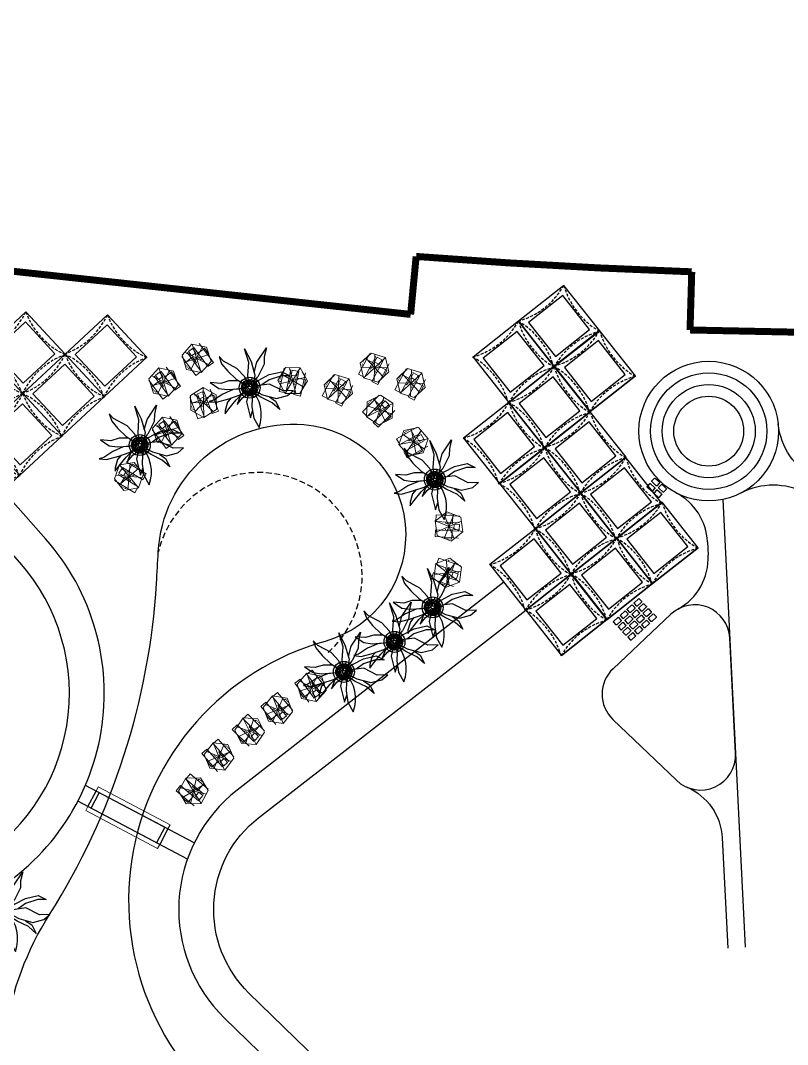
# Model space of a CAD drawing. Extents: x 309418 to 1212698, y 3438380 to 6877191.
# Drawn here: x 606467.5 to 606533.4, y 3438726 to 3438814 of the extents above; entities that cross this region are included whole.
import ezdxf

# ---------------------------------------------------------------- set-up
doc = ezdxf.new("R2010")
doc.units = 0
doc.header["$MEASUREMENT"] = 0
doc.set_wipeout_variables(frame=1)
for name, pattern in [('DASHED', [0.75, 0.5, -0.25]), ('HIDDEN', [0.375, 0.25, -0.125]), ('L- BPLSCP$0$DLINE', [0.55, 0.3, -0.25])]:
    doc.linetypes.add(name, pattern=pattern)
for name, color, linetype in [('design', 5, 'Continuous'), ('DRAFT LINES', 32, 'Continuous'), ('DRAFT-LINES', 10, 'Continuous'), ('L- BPLSCP$0$LS-SITE-WALL', 240, 'Continuous'), ('LA-FLOWERING-TREE', 221, 'Continuous'), ('LA-HARD-PAVE-HATCH-MARBLE-TYPE (PV - MT-BG-01-AN - RA- ∅ - 01)', 227, 'Continuous'), ('LA-HARD-PAVE-HATCH-WOOD-TYPE( PV - WO-DW-01-∅ - ∅-∅ - 04)', 17, 'Continuous'), ('LA-HARD-PAVE-LINE-01', 30, 'Continuous'), ('LA-HARD-PAVE-LINE-STEPPING STONES', 23, 'Continuous'), ('LA-LANDSCAPE BASE', 140, 'Continuous'), ('LA-PLNT-PALMS', 251, 'Continuous'), ('LA-PLNT-TREE-TRUNK', 52, 'Continuous'), ('LS-SHADE', 40, 'HIDDEN')]:
    doc.layers.add(name, color=color, linetype=linetype)
for name, color, linetype, lineweight in [('HW-LA-SF-LOUNGE CHAIRS', 215, 'Continuous', 0), ('L-CON-SF-CABANA', 215, 'Continuous', 0), ('LA-HARD-WALL', 71, 'Continuous', 20)]:
    doc.layers.add(name, color=color, linetype=linetype, lineweight=lineweight)

# ---------------------------------------------------------------- blocks, each defined once
blk = doc.blocks.new('GH-B-LA-HD-FURN-Tree-Pit-140-C2')
blk.add_wipeout([(-0.285, 0.639), (-0.331, 0.617), (-0.371, 0.593), (-0.464, 0.524), (-0.509, 0.48), (-0.547, 0.437), (-0.566, 0.411), (-0.593, 0.373), (-0.614, 0.337), (-0.643, 0.276), (-0.665, 0.22), (-0.683, 0.154), (-0.692, 0.107), (-0.698, 0.047), (-0.7, 0.008), (-0.7, -0.016), (-0.696, -0.075), (-0.684, -0.149), (-0.657, -0.241), (-0.632, -0.301), (-0.605, -0.352), (-0.578, -0.395), (-0.516, -0.473), (-0.43, -0.552), (-0.377, -0.59), (-0.308, -0.629), (-0.192, -0.673), (-0.137, -0.686), (-0.026, -0.7), (0.028, -0.699), (0.16, -0.681), (0.232, -0.66), (0.287, -0.638), (0.411, -0.567), (0.473, -0.516), (0.517, -0.472), (0.565, -0.413), (0.608, -0.346), (0.66, -0.234), (0.679, -0.17), (0.695, -0.08), (0.699, 0.027), (0.674, 0.189), (0.649, 0.262), (0.618, 0.329), (0.576, 0.398), (0.529, 0.458), (0.47, 0.518), (0.414, 0.565), (0.336, 0.614), (0.277, 0.643), (0.234, 0.66), (0.176, 0.677), (0.135, 0.687), (0.1, 0.693), (0.045, 0.699), (0.004, 0.7), (-0.03, 0.699), (-0.071, 0.696), (-0.096, 0.693), (-0.124, 0.689), (-0.195, 0.672)])
at = {"linetype": 'Continuous', "ltscale": 7}
blk.add_circle((0, 0), 0.7, dxfattribs=at)
for centre, radius in [((0, 0), 0.7), ((-0.592, 0.009, 0), 0.0312), ((-0.526, 0.216, 0), 0.0751), ((-0.542, 0.345, 0), 0.0312), ((-0.482, 0.387, 0), 0.0312), ((-0.442, 0.118, 0), 0.0312), ((-0.432, -0.011, 0), 0.0312), ((-0.385, 0.277, 0), 0.0744), ((-0.38, 0.429, 0), 0.0489), ((-0.345, 0.538, 0), 0.0489), ((-0.319, 0.363, 0), 0.0312), ((-0.319, 0.189, 0), 0.0312), ((-0.223, 0.255, 0), 0.0751), ((-0.203, 0.436, 0), 0.0864), ((-0.239, 0.566, 0), 0.0312), ((-0.106, 0.624, 0), 0.0312), ((-0.046, 0.394, 0), 0.0751), ((-0.067, 0.526, 0), 0.0489), ((0.025, 0.561, 0), 0.0312), ((0.091, 0.494, 0), 0.0489), ((0.075, 0.397, 0), 0.0312), ((0.163, 0.33, 0), 0.0312), ((0.221, 0.245, 0), 0.0744), ((0.226, 0.418, 0), 0.0751), ((0.247, 0.56, 0), 0.0312), ((0.336, -0.05, 0), 0.0744), ((0.328, 0.519, 0), 0.0489), ((0.314, 0.186, 0), 0.0312), ((0.342, 0.102, 0), 0.0489), ((0.39, 0.277, 0), 0.0744), ((0.396, 0.429, 0), 0.0489), ((0.498, 0.095, 0), 0.0751), ((0.498, -0.073, 0), 0.0751), ((0.48, 0.346, 0), 0.0312), ((0.553, 0.255, 0), 0.0751), ((0.602, 0.143, 0), 0.0312), ((-0.664, -0.034, 0), 0.0312), ((-0.602, -0.135, 0), 0.0744), ((-0.523, -0.055, 0), 0.0312), ((-0.508, -0.414, 0), 0.0312), ((-0.505, -0.182, 0), 0.0312), ((-0.43, -0.174, 0), 0.0312), ((-0.406, -0.372, 0), 0.0489), ((-0.386, -0.273, 0), 0.0489), ((-0.327, -0.118, 0), 0.0744), ((-0.345, -0.437, 0), 0.0312), ((-0.285, -0.24, 0), 0.0489), ((-0.249, -0.546, 0), 0.0751), ((-0.229, -0.365, 0), 0.0864), ((-0.214, -0.155, 0), 0.0312), ((-0.175, -0.631, 0), 0.0312), ((-0.144, -0.505, 0), 0.0312), ((-0.11, -0.277, 0), 0.0489), ((-0.086, -0.557, 0), 0.0489), ((0.043, -0.574, 0), 0.0751), ((0.028, -0.318, 0), 0.0489), ((0.011, -0.474, 0), 0.0312), ((0.01, -0.669, 0), 0.0312), ((0.049, -0.404, 0), 0.0312), ((0.112, -0.242, 0), 0.0489), ((0.195, -0.556, 0), 0.0744), ((0.2, -0.382, 0), 0.0751), ((0.184, -0.17, 0), 0.0312), ((0.211, -0.253, 0), 0.0489), ((0.255, -0.157, 0), 0.0312), ((0.274, -0.477, 0), 0.0312), ((0.346, -0.263, 0), 0.0489), ((0.37, -0.372, 0), 0.0489), ((0.384, -0.154, 0), 0.0312), ((0.454, -0.455, 0), 0.0312), ((0.456, -0.261, 0), 0.0312), ((0.521, -0.179, 0), 0.0312)]:
    blk.add_circle(centre, radius)
for centre, radius, start, end in [((-0.738, 0.073, 0), 0.0751, 300.56995, 48.13189), ((-0.667, 0.152, 0), 0.0312, 228.25091, 106.0031), ((-0.703, 0.259, 0), 0.0489, 338.95156, 340.5973), ((-0.617, 0.292, 0), 0.0312, 212.38699, 96.93294), ((-0.532, 0.493, 0), 0.0744, 249.8969, 24.44616), ((-0.141, 0.712, 0), 0.0489, 225.13359, 337.31896), ((0.053, 0.676, 0), 0.0744, 161.29619, 9.73208), ((0.228, 0.639, 0), 0.0312, 117.36186, 23.37918), ((0.491, 0.534, 0), 0.0312, 191.31199, 263.52729), ((0.572, 0.436, 0), 0.0864, 143.86727, 290.7577), ((0.676, 0.067, 0), 0.0751, 82.37222, 288.96734), ((-0.683, -0.259, 0), 0.0489, 330.55443, 70.90521), ((-0.558, -0.308, 0), 0.0744, 243.04684, 174.73742), ((-0.568, -0.456, 0), 0.0312, 13.63317, 63.92155), ((-0.411, -0.524, 0), 0.0744, 297.59757, 166.13286), ((-0.345, -0.612, 0), 0.0312, 335.79609, 145.33578), ((-0.126, -0.734, 0), 0.0751, 29.1719, 131.34724), ((0.145, -0.71, 0), 0.0751, 33.568, 169.58741), ((0.364, -0.524, 0), 0.0744, 340.2974, 269.33505), ((0.527, -0.546, 0), 0.0751, 97.23348, 170.67419), ((0.547, -0.365, 0), 0.0864, 29.69595, 262.86872), ((0.661, -0.083, 0), 0.0489, 40.76282, 304.86097), ((0.672, -0.262, 0), 0.0489, 95.69847, 221.74846), ((0.664, -0.168, 0), 0.0312, 47.4763, 284.07386), ((0.73, -0.03, 0), 0.0312, 164.22546, 190.99296)]:
    blk.add_arc(centre, radius, start, end)
blk = doc.blocks.new('P200')
blk.add_lwpolyline([(0, -0.1), (0, 0.1)])
blk = doc.blocks.new('COARSE GRAVEL')
blk.add_wipeout([(0.677, 0.593), (0.693, 0.574), (0.693, 0.574), (0.73, 0.527), (0.758, 0.485), (0.793, 0.425), (0.81, 0.393), (0.831, 0.346), (0.85, 0.297), (0.867, 0.242), (0.883, 0.174), (0.894, 0.105), (0.899, 0.041), (0.9, -0.016), (0.898, -0.066), (0.892, -0.123), (0.88, -0.186), (0.867, -0.24), (0.848, -0.301), (0.82, -0.372), (0.79, -0.431), (0.757, -0.487), (0.72, -0.54), (0.681, -0.589), (0.641, -0.632), (0.605, -0.666), (0.579, -0.689), (0.53, -0.728), (0.477, -0.763), (0.444, -0.783), (0.404, -0.804), (0.374, -0.819), (0.305, -0.847), (0.25, -0.865), (0.153, -0.887), (0.088, -0.896), (0.02, -0.9), (-0.062, -0.898), (-0.179, -0.882), (-0.241, -0.867), (-0.295, -0.85), (-0.358, -0.826), (-0.43, -0.791), (-0.464, -0.771), (-0.526, -0.731), (-0.571, -0.696), (-0.616, -0.656), (-0.68, -0.59), (-0.714, -0.548), (-0.748, -0.5), (-0.791, -0.43), (-0.832, -0.343), (-0.866, -0.245), (-0.889, -0.14), (-0.899, -0.041), (-0.897, 0.077), (-0.881, 0.186), (-0.856, 0.277), (-0.839, 0.326), (-0.811, 0.39), (-0.778, 0.452), (-0.742, 0.509), (-0.702, 0.563), (-0.651, 0.621), (-0.592, 0.678), (-0.491, 0.754), (-0.4, 0.806), (-0.329, 0.838), (-0.192, 0.879), (-0.105, 0.894), (0.013, 0.9), (0.085, 0.896), (0.203, 0.877), (0.251, 0.864), (0.353, 0.828), (0.407, 0.803), (0.424, 0.794), (0.47, 0.768), (0.49, 0.755), (0.524, 0.732), (0.558, 0.706), (0.616, 0.656), (0.651, 0.622)])
at = {"rotation": 45.00000000604048}
blk.add_blockref('GH-B-LA-HD-FURN-Tree-Pit-140-C2', (0, 0), dxfattribs=at)
at = {"layer": 'LA-HARD-PAVE-HATCH-WOOD-TYPE( PV - WO-DW-01-∅ - ∅-∅ - 04)'}
blk.add_circle((0, 0), 0.9, dxfattribs=at)
at = {"layer": 'LA-HARD-PAVE-LINE-01'}
blk.add_circle((0, 0), 0.7, dxfattribs=at)
at = {"layer": 'LA-HARD-PAVE-HATCH-WOOD-TYPE( PV - WO-DW-01-∅ - ∅-∅ - 04)'}
for p, rotation in [((-0.8, 0.013), 269.0493109383438), ((-0.641, 0.479), 233.239448750675), ((-0.24, 0.763), 197.4295865630063), ((0.252, 0.759), 161.6197243753375), ((0.649, 0.468), 125.8098621876688), ((-0.656, -0.457), 304.8591731260126), ((-0.265, -0.755), 340.6690353136814), ((0.227, -0.767), 16.47889750135008), ((0.633, -0.489), 52.28875968901892), ((0.8, -0.027), 88.09862187668766)]:
    blk.add_blockref('P200', p, dxfattribs=dict(at, rotation=rotation))
blk = doc.blocks.new('GH-B-LA-PL-PALM')
for p, q in [((-1.517, 2.964), (-2.174, 3.082)), ((-2.174, 3.082), (-1.583, 2.408)), ((-0.725, 2.373), (-1.517, 2.964)), ((-2.808, 1.298), (-2.97, 2.047)), ((-2.97, 2.047), (-2.513, 1.474)), ((-1.583, 2.408), (-1.319, 1.141)), ((-0.226, 1.232), (-0.725, 2.373)), ((-1.933, 0.598), (-2.808, 1.298)), ((-2.513, 1.474), (-1.587, 0.875)), ((-1.319, 1.141), (-0.653, 0.504)), ((-0.022, 0.123), (-0.226, 1.232)), ((-0.955, 0.175), (-1.933, 0.598)), ((-1.587, 0.875), (-0.851, 0.675)), ((-0.955, 0.175), (-0.123, 0.023)), ((-0.653, 0.504), (-0.099, 0.076)), ((-0.585, -0.034), (-1.172, -0.045)), ((0.206, -1.184), (0.662, -1.757)), ((0.662, -1.757), (1.267, -2.163)), ((1.267, -2.163), (1.777, -2.915))]:
    blk.add_line(p, q)
for points in [[(-0.451, 1.808), (-0.499, 2.44), (-0.17, 3.188), (-0.209, 2.316), (0.031, 1.265), (0.106, 0.609)], [(0.075, 0.1), (0.543, 0.728), (1.155, 1.179), (1.809, 1.901), (2.162, 2.778)], [(0.112, 0.054), (1.131, 0.546), (1.977, 1.672), (1.392, 1.44)], [(-0.085, -0.091), (-0.721, -0.772), (-1.64, -1.411), (-2.332, -2.431), (-1.827, -1.319), (-1.132, -0.325), (-0.476, 0.023), (-0.125, 0.006)], [(0.484, -0.064), (1.072, -0.167), (1.803, 0.069), (1.06, 0.076), (0.462, 0.223)], [(-1.27, -0.522), (-2.104, -0.891), (-3.563, -1.025), (-2.852, -0.688), (-2.355, -0.309), (-1.172, -0.045)], [(-0.056, -0.112), (-0.459, -0.92), (-0.598, -1.887), (-0.356, -3.184), (-0.437, -3.729), (-0.092, -3.173), (0.082, -2.348), (0.165, -1.363), (0.015, -0.124)], [(0.089, -0.087), (1.018, -0.999), (1.885, -1.46), (2.766, -1.745), (3.106, -1.976), (2.762, -1.439), (1.868, -0.796), (1.076, -0.298), (0.553, -0.094), (0.123, -0.021)], [(1.777, -2.915), (1.7, -2.02), (1.329, -1.394), (0.682, -0.702)], [(1.682, -0.703), (2.163, -0.713), (2.841, -0.428), (3.079, -0.234), (2.524, -0.261), (1.55, -0.256), (0.968, -0.194)]]:
    blk.add_lwpolyline(points)
blk.add_arc((3.175, -0.24), 3.184, 108.55511, 173.42729)
at = {"layer": 'LA-PLNT-TREE-TRUNK'}
blk.add_circle((0, 0), 0.131, dxfattribs=at)
blk = doc.blocks.new('midule')
at = {"layer": 'design'}
for points in [[(731975.528, 294582.528), (731975.528, 294586.528)], [(731979.528, 294582.528), (731979.528, 294586.528)]]:
    blk.add_lwpolyline(points, dxfattribs=at)
for points in [[(731979.528, 294586.528), (731975.528, 294586.528), (731975.528, 294582.528), (731979.528, 294582.528)], [(731979.028, 294586.028), (731976.028, 294586.028), (731976.028, 294583.028), (731979.028, 294583.028)]]:
    blk.add_lwpolyline(points, close=True, dxfattribs=at)
blk = doc.blocks.new('A$C323b018a')
at = {"layer": 'LS-SHADE', "elevation": -0.106}
for points in [[(11.094, 9.461, 0.2), (6.835, 6.842, 0.2), (4.215, 11.1, 0.2), (8.474, 13.72, 0.2)], [(6.879, 6.835, 0.2), (2.62, 4.215, 0.2), (0, 8.474, 0.2), (4.259, 11.094, 0.2)], [(13.72, 5.246, 0.2), (9.461, 2.626, 0.2), (6.842, 6.885, 0.2), (11.1, 9.505, 0.2)], [(9.505, 2.62, 0.2), (5.246, 0, 0.2), (2.626, 4.259, 0.2), (6.885, 6.879, 0.2)]]:
    blk.add_lwpolyline(points, format="xyb", close=True, dxfattribs=at)
at = {"layer": 'design', "xscale": 1.241626847154304, "yscale": 1.241626847154304, "zscale": 1.241626847154304, "rotation": 121.9195868043639}
for p in [(790996.112, -578017.515, -0.106), (790991.897, -578020.141, -0.106), (790998.738, -578021.731, -0.106), (790994.523, -578024.357, -0.106)]:
    blk.add_blockref('midule', p, dxfattribs=at)
blk = doc.blocks.new('Lounge 1')
at = {"lineweight": 13, "extrusion": (0, 0, -1)}
blk.add_line((0.411, 1.439), (0.411, 0.859), dxfattribs=at)
blk.add_wipeout([(0.29, 0.859), (0.29, 0), (-0.29, 0), (-0.29, 0.859), (-0.411, 0.859), (-0.411, 1.439), (-0.29, 1.439), (-0.29, 2.03), (0.29, 2.03), (0.29, 1.439), (0.411, 1.439), (0.411, 0.859)])
at = {"extrusion": (0, 0, -1)}
for p, q in [((-0.29, 2.03), (-0.29, 0)), ((0.29, 2.03), (0.29, 0)), ((0.29, 0), (-0.29, 0))]:
    blk.add_line(p, q, dxfattribs=at)
at = {"lineweight": 13, "extrusion": (0, 0, -1)}
for p, q in [((-0.29, 1.439), (-0.411, 1.439)), ((-0.411, 1.439), (-0.411, 0.859)), ((0.411, 1.439), (0.29, 1.439)), ((-0.29, 0.859), (-0.411, 0.859)), ((0.411, 0.859), (0.29, 0.859))]:
    blk.add_line(p, q, dxfattribs=at)
blk.add_lwpolyline([(0.29, 1.439), (-0.29, 1.439)])
blk = doc.blocks.new('umbrella')
blk.add_lwpolyline([(-0.328, 1.236), (-1.23, 0.331), (-0.897, -0.902), (0.338, -1.231), (1.239, -0.326), (0.907, 0.907)], close=True)
for points in [[(0.329, -1.229), (-0.331, 1.235)], [(1.074, 0.287), (-1.064, -0.282)]]:
    blk.add_lwpolyline(points)
at = {"layer": 'L-CON-SF-CABANA', "extrusion": (0, 0, -1)}
for p, q in [((0.575, 0.995), (-0.571, -0.989)), ((-0.987, 0.575), (0.996, -0.57))]:
    blk.add_line(p, q, dxfattribs=at)
blk = doc.blocks.new('LA-SIDE TABLE-0')
at = {"layer": 'HW-LA-SF-LOUNGE CHAIRS'}
blk.add_lwpolyline([(-0.161, 0.157), (0.161, -0.157), (-0.153, -0.479), (-0.475, -0.166)], close=True, dxfattribs=at)
blk = doc.blocks.new('*U218')
at = {"layer": 'HW-LA-SF-LOUNGE CHAIRS', "rotation": 222.1621553036277}
blk.add_blockref('Lounge 1', (-1.259, 0.419), dxfattribs=at)
blk.add_blockref('Lounge 1', (-0.295, 1.291), dxfattribs=at)
at = {"rotation": 266.3724271427658}
blk.add_blockref('LA-SIDE TABLE-0', (0.586, -0.65), dxfattribs=at)
at = {"layer": 'HW-LA-SF-LOUNGE CHAIRS', "rotation": 225.6711485814467}
blk.add_blockref('umbrella', (-0.006, 0.003), dxfattribs=at)
blk = doc.blocks.new('*U296')
at = {"layer": 'HW-LA-SF-LOUNGE CHAIRS', "rotation": 135.1971175656034}
blk.add_blockref('Lounge 1', (0.352, 1.279), dxfattribs=at)
blk.add_blockref('Lounge 1', (1.274, 0.363), dxfattribs=at)
at = {"rotation": 179.4073894047416}
blk.add_blockref('LA-SIDE TABLE-0', (-0.618, -0.619), dxfattribs=at)
at = {"layer": 'HW-LA-SF-LOUNGE CHAIRS', "rotation": 138.7061108434225}
blk.add_blockref('umbrella', (0.003, 0.006), dxfattribs=at)
blk = doc.blocks.new('*U297')
at = {"layer": 'HW-LA-SF-LOUNGE CHAIRS', "rotation": 256.0587325175678}
blk.add_blockref('Lounge 1', (-1.279, -0.354), dxfattribs=at)
blk.add_blockref('Lounge 1', (-0.965, 0.907), dxfattribs=at)
at = {"rotation": 300.269004356706}
blk.add_blockref('LA-SIDE TABLE-0', (0.848, -0.213), dxfattribs=at)
at = {"layer": 'HW-LA-SF-LOUNGE CHAIRS', "rotation": 259.5677257953869}
blk.add_blockref('umbrella', (-0.006, -0.001), dxfattribs=at)
blk = doc.blocks.new('*U298')
at = {"layer": 'HW-LA-SF-LOUNGE CHAIRS', "rotation": 252.6394836740918}
blk.add_blockref('Lounge 1', (-1.297, -0.278), dxfattribs=at)
blk.add_blockref('Lounge 1', (-0.909, 0.963), dxfattribs=at)
at = {"rotation": 296.84975551323}
blk.add_blockref('LA-SIDE TABLE-0', (0.834, -0.263), dxfattribs=at)
at = {"layer": 'HW-LA-SF-LOUNGE CHAIRS', "rotation": 256.1484769519109}
blk.add_blockref('umbrella', (-0.006, 0), dxfattribs=at)
blk = doc.blocks.new('*U299')
at = {"layer": 'HW-LA-SF-LOUNGE CHAIRS', "rotation": 247.7278842287708}
blk.add_blockref('Lounge 1', (-1.316, -0.165), dxfattribs=at)
blk.add_blockref('Lounge 1', (-0.824, 1.038), dxfattribs=at)
at = {"rotation": 291.9381560679089}
blk.add_blockref('LA-SIDE TABLE-0', (0.809, -0.333), dxfattribs=at)
at = {"layer": 'HW-LA-SF-LOUNGE CHAIRS', "rotation": 251.2368775065899}
blk.add_blockref('umbrella', (-0.006, 0), dxfattribs=at)
blk = doc.blocks.new('*U300')
at = {"layer": 'HW-LA-SF-LOUNGE CHAIRS', "rotation": 251.3961953051085}
blk.add_blockref('Lounge 1', (-1.303, -0.249), dxfattribs=at)
blk.add_blockref('Lounge 1', (-0.888, 0.983), dxfattribs=at)
at = {"rotation": 295.6064671442467}
blk.add_blockref('LA-SIDE TABLE-0', (0.828, -0.281), dxfattribs=at)
at = {"layer": 'HW-LA-SF-LOUNGE CHAIRS', "rotation": 254.9051885829276}
blk.add_blockref('umbrella', (-0.006, 0), dxfattribs=at)
blk = doc.blocks.new('*U301')
at = {"layer": 'HW-LA-SF-LOUNGE CHAIRS', "rotation": 242.6530355347925}
blk.add_blockref('Lounge 1', (-1.326, -0.048), dxfattribs=at)
blk.add_blockref('Lounge 1', (-0.729, 1.106), dxfattribs=at)
at = {"rotation": 286.8633073739306}
blk.add_blockref('LA-SIDE TABLE-0', (0.776, -0.404), dxfattribs=at)
at = {"layer": 'HW-LA-SF-LOUNGE CHAIRS', "rotation": 246.1620288126115}
blk.add_blockref('umbrella', (-0.006, 0.001), dxfattribs=at)
blk = doc.blocks.new('B-LS-STEPPING STONE')
at = {"layer": 'LA-HARD-PAVE-LINE-STEPPING STONES', "extrusion": (-6.99847e-06, -1.63368e-06, 1)}
for p, q in [((-0.2, 0.05, 0), (-0.2, 0.55, 0)), ((-0.15, 0.6, 0), (0.15, 0.6, 0)), ((0.15, 0, 0), (-0.15, 0, 0)), ((0.2, 0.55, 0), (0.2, 0.05, 0)), ((-0.2, -0.75, 0), (-0.2, -0.25, 0)), ((-0.15, -0.2, 0), (0.15, -0.2, 0)), ((0.15, -0.8, 0), (-0.15, -0.8, 0)), ((0.2, -0.25, 0), (0.2, -0.75, 0))]:
    blk.add_line(p, q, dxfattribs=at)
for centre, start, end in [((-0.15, 0.55, 0), 90, 180), ((-0.15, 0.05, 0), 180, 270), ((0.15, 0.55, 0), 0, 90), ((0.15, 0.05, 0), 270, 0), ((-0.15, -0.25, 0), 90, 180), ((-0.15, -0.75, 0), 180, 270), ((0.15, -0.25, 0), 0, 90), ((0.15, -0.75, 0), 270, 0)]:
    blk.add_arc(centre, 0.05, start, end, dxfattribs=at)
blk = doc.blocks.new('*U165')
at = {"layer": 'LA-HARD-PAVE-LINE-STEPPING STONES', "extrusion": (4.37504e-06, -5.27321e-06, 1), "xscale": -1, "rotation": 90.00000000132182}
for p in [(-0.116, 2.215, 0), (-0.116, 1.615, 0), (-0.116, 1.015, 0), (-0.1, 0.4, 0)]:
    blk.add_blockref('B-LS-STEPPING STONE', p, dxfattribs=at)
blk = doc.blocks.new('*U320')
at = {"layer": 'LA-HARD-PAVE-LINE-STEPPING STONES', "extrusion": (4.37504e-06, -5.27321e-06, 1), "xscale": -1, "rotation": 90.00000000132182}
for p in [(-0.116, 1.015, 0), (-0.1, 0.4, 0)]:
    blk.add_blockref('B-LS-STEPPING STONE', p, dxfattribs=at)

msp = doc.modelspace()

# ---------------------------------------------------------------- linework, layer by layer
at = {"layer": 'DRAFT LINES', "color": 4}
msp.add_lwpolyline([(606478.01843, 3438667.61992, 0.02888666), (606487.10899, 3438681.66653, 0.47341659), (606475.26487, 3438712.4144, -0.3652658), (606466.25267, 3438727.0618, -0.10426279), (606470.02136, 3438737.17786, 0.12659864), (606479.2161, 3438765.6336, 0.00176635), (606479.36852, 3438768.298, -0.42162949), (606491.87526, 3438779.24869, -0.83751951), (606493.69666, 3438760.63164, 0.64289528), (606487.23257, 3438719.03173, -0.5177779), (606488.7809, 3438672.1831, 0.51980364), (606489.86525, 3438642.26636, -0.03332384), (606501.81734, 3438633.32172, -0.46585704), (606501.38047, 3438590.53924, 0.55185697), (606506.99062, 3438546.39194, -0.27550973), (606512.54555, 3438538.22431, 0.36638183), (606520.98941, 3438529.37511, -0.13317473), (606525.94353, 3438527.44654, -0.6003312), (606523.23018, 3438509.06554, -0.55869255), (606501.5186, 3438526.48228, 0.26765918), (606489.37591, 3438555.2991, -0.41299782), (606484.75721, 3438588.42586, 0.1082395), (606495.7159, 3438612.3744, 0.26652808), (606483.50898, 3438640.5204, -0.44180885)], format="xyb", close=True, dxfattribs=at)
at = {"layer": 'DRAFT LINES', "color": 2, "linetype": 'DASHED'}
msp.add_lwpolyline([(606493.96716, 3438759.66892, 1.35812703), (606479.36852, 3438768.298, 4.85860641)], format="xyb", dxfattribs=at)
at = {"layer": 'DRAFT LINES'}
for points in [[(606482.45799, 3438743.32181), (606473.10425, 3438748.26092)], [(606481.87398, 3438741.93391), (606472.46048, 3438746.90458)]]:
    msp.add_lwpolyline(points, dxfattribs=at)
at = {"layer": 'DRAFT-LINES'}
for points in [[(606616.85181, 3438769.26027, -0.10651411), (606607.92819, 3438771.29013, 0.20338504), (606573.80448, 3438772.47116, -0.21473521), (606535.83507, 3438774.61286, -0.2518819), (606532.63518, 3438779.3112)], [(606568.02475, 3438741.26466), (606566.64067, 3438763.39195, 0.42065038), (606561.22895, 3438768.06201, -0.14276144), (606534.99802, 3438773.35774, 0.24554191), (606529.44011, 3438773.36475)], [(606508.47805, 3438475.58787, -0.11489037), (606496.3332, 3438528.92423, 0.2181063), (606486.0409, 3438551.69002, -0.00720977), (606478.85843, 3438558.13242, -0.43618786), (606478.76414, 3438594.04507, 0.53278998), (606470.8757, 3438643.21499, -0.52348805), (606467.29572, 3438663.62665, 0.03469235), (606480.01289, 3438678.08127, 0.3413348), (606479.89916, 3438698.09038, 0.07642218), (606463.60895, 3438713.4098, -0.5527676), (606464.65738, 3438738.79201, 0.4755141), (606469.70686, 3438769.40412), (606466.02866, 3438773.56203)], [(606503.91149, 3438478.30023, -0.10580583), (606493.33324, 3438528.9389, 0.2181063), (606484.07017, 3438549.42811, -0.00720977), (606476.8233, 3438555.92829, -0.43618786), (606476.71746, 3438596.23849, 0.53278998), (606469.61786, 3438640.49142, -0.52348805), (606465.1861, 3438665.75961, 0.03469235), (606477.62861, 3438679.90205, 0.3413348), (606477.53574, 3438696.24262, 0.07642218), (606461.9097, 3438710.93743, -0.5527676), (606463.16783, 3438741.39609, 0.4755141), (606467.45988, 3438767.41639), (606463.72499, 3438771.63838)], [(606509.06956, 3438765.70212), (606486.14213, 3438747.85204, 0.4552667), (606485.0676, 3438728.27204), (606502.97762, 3438710.86457, -0.4344856), (606502.33026, 3438678.70802, 0.00584193), (606492.39344, 3438669.5874, 0.43189398), (606492.36886, 3438647.74761, 0.06703778), (606512.70804, 3438633.14558, -0.52237604), (606517.00412, 3438597.28768), (606501.59543, 3438583.574, 0.43325153), (606500.91638, 3438557.31863, 0.09691104), (606531.50885, 3438537.02271, -0.22527028), (606544.16201, 3438523.0285), (606554.50771, 3438488.60714)], [(606645.51945, 3438695.76693, -0.15651859), (606622.45091, 3438697.41911, 0.16337411), (606596.78452, 3438698.91276, -0.17187102), (606573.00685, 3438700.69127, 0.27452542), (606538.69671, 3438696.52719, -0.13877641), (606523.30127, 3438690.36317, -0.40119639), (606512.36461, 3438698.81674, 0.16392939), (606505.06854, 3438713.01585), (606487.15853, 3438730.42333, -0.4552667), (606487.98509, 3438745.48487), (606510.94936, 3438763.32104)], [(606524.79638, 3438748.10215, -0.28700758), (606527.82919, 3438743.75162), (606528.30081, 3438734.28825)]]:
    msp.add_lwpolyline(points, format="xyb", dxfattribs=at)
for points in [[(606527.88285, 3438772.8102), (606529.79895, 3438734.36291)], [(606526.56148, 3438769.18858), (606526.61922, 3438768.03009)], [(606509.55943, 3438766.08351), (606509.41133, 3438765.96821)], [(606527.82919, 3438743.75162), (606528.30081, 3438734.28825)]]:
    msp.add_lwpolyline(points, dxfattribs=at)
for radius in [6, 5, 4, 3]:
    msp.add_circle((606526.66785, 3438778.68589), radius, dxfattribs=at)
for centre, start, end in [((606521.56768, 3438768.93971), 2.853099, 62.3769567), ((606521.62541, 3438767.78121), 298.7975788, 2.853099)]:
    msp.add_arc(centre, 5, start, end, dxfattribs=at)
at = {"layer": 'L- BPLSCP$0$LS-SITE-WALL', "color": 1, "linetype": 'L- BPLSCP$0$DLINE', "ltscale": 2, "true_color": 0xff0000, "const_width": 0.6}
msp.add_lwpolyline([(606308.59779, 3438761.39257), (606304.35451, 3438800.86515), (606299.38316, 3438800.33073), (606299.05643, 3438803.37008, -0.43085377), (606304.71852, 3438810.0037), (606304.96803, 3438805.00993), (606377.86027, 3438808.65193), (606377.61166, 3438813.62752, -0.06462941), (606396.82107, 3438811.6771), (606395.54991, 3438806.88118, 0.0469346), (606501.05348, 3438788.71181), (606501.52755, 3438793.69013, 0.01046895), (606525.21089, 3438792.37091), (606525.06385, 3438787.37301, 0.02111635), (606573.31294, 3438787.73803), (606616.3001, 3438789.83378)], format="xyb", dxfattribs=at)
at = {"layer": 'LA-FLOWERING-TREE'}
msp.add_lwpolyline([(606523.42484, 3438762.95688), (606518.45082, 3438758.28313, 0.42978259), (606518.43043, 3438753.92989), (606523.89829, 3438748.69484, 0.67836912), (606528.96925, 3438751.01112), (606528.47543, 3438760.91992, 0.63930665)], format="xyb", close=True, dxfattribs=at)
for points in [[(606473.32543, 3438746.44786), (606474.02583, 3438747.77429)], [(606473.59071, 3438746.30778), (606474.29112, 3438747.63421)], [(606479.92726, 3438744.65812), (606479.22686, 3438743.33169)], [(606480.19255, 3438744.51804), (606479.49214, 3438743.19161)]]:
    msp.add_lwpolyline(points, dxfattribs=at)
at = {"layer": 'LA-HARD-WALL'}
for points in [[(606480.19255, 3438744.51804), (606480.37933, 3438744.87176), (606474.21261, 3438748.12801), (606474.02583, 3438747.77429)], [(606479.49214, 3438743.19161), (606479.30537, 3438742.83789), (606473.13865, 3438746.09414), (606473.32543, 3438746.44786)]]:
    msp.add_lwpolyline(points, dxfattribs=at)
at = {"layer": 'LA-LANDSCAPE BASE'}
for points in [[(606480.19255, 3438744.51804), (606474.02583, 3438747.77429)], [(606479.49214, 3438743.19161), (606473.32543, 3438746.44786)]]:
    msp.add_lwpolyline(points, dxfattribs=at)
at = {"layer": 'LS-SHADE'}
for points in [[(606517.29799, 3438787.26386, 0.2), (606513.3561, 3438784.1879, 0.2), (606510.28014, 3438788.12979, 0.2), (606514.22203, 3438791.20575, 0.2)], [(606471.36316, 3438785.25904, 0.2), (606467.68142, 3438781.87602, 0.2), (606464.2984, 3438785.55776, 0.2), (606467.98014, 3438788.94078, 0.2)], [(606478.38215, 3438785.00204, 0.2), (606474.70042, 3438781.61902, 0.2), (606471.3174, 3438785.30076, 0.2), (606474.99914, 3438788.68378, 0.2)], [(606513.39986, 3438784.1864, 0.2), (606509.45797, 3438781.11044, 0.2), (606506.38201, 3438785.05233, 0.2), (606510.3239, 3438788.12829, 0.2)], [(606520.36775, 3438783.39355, 0.2), (606516.42586, 3438780.31759, 0.2), (606513.3499, 3438784.25948, 0.2), (606517.29179, 3438787.33544, 0.2)], [(606474.74415, 3438781.62104, 0.2), (606471.06242, 3438778.23802, 0.2), (606467.6794, 3438781.91976, 0.2), (606471.36114, 3438785.30278, 0.2)], [(606516.47732, 3438780.28827, 0.2), (606512.53543, 3438777.21231, 0.2), (606509.45947, 3438781.1542, 0.2), (606513.40136, 3438784.23016, 0.2)], [(606512.57919, 3438777.21081, 0.2), (606508.6373, 3438774.13485, 0.2), (606505.56134, 3438778.07673, 0.2), (606509.50323, 3438781.15269, 0.2)], [(606519.56478, 3438776.40781, 0.2), (606515.62289, 3438773.33185, 0.2), (606512.54693, 3438777.27373, 0.2), (606516.48882, 3438780.34969, 0.2)], [(606515.66665, 3438773.33034, 0.2), (606511.72476, 3438770.25438, 0.2), (606508.6488, 3438774.19627, 0.2), (606512.59069, 3438777.27223, 0.2)], [(606522.62307, 3438772.47591, 0.2), (606518.68119, 3438769.39995, 0.2), (606515.60523, 3438773.34184, 0.2), (606519.54711, 3438776.4178, 0.2)], [(606518.74411, 3438769.43221, 0.2), (606514.80223, 3438766.35625, 0.2), (606511.72627, 3438770.29814, 0.2), (606515.66815, 3438773.3741, 0.2)], [(606525.74678, 3438768.63292, 0.2), (606521.80489, 3438765.55696, 0.2), (606518.72893, 3438769.49885, 0.2), (606522.67082, 3438772.57481, 0.2)], [(606514.84598, 3438766.35475, 0.2), (606510.9041, 3438763.27879, 0.2), (606507.82814, 3438767.22068, 0.2), (606511.77002, 3438770.29664, 0.2)], [(606521.84865, 3438765.55546, 0.2), (606517.90676, 3438762.4795, 0.2), (606514.8308, 3438766.42138, 0.2), (606518.77269, 3438769.49734, 0.2)], [(606517.92345, 3438762.45662, 0.2), (606513.98156, 3438759.38066, 0.2), (606510.9056, 3438763.32255, 0.2), (606514.84749, 3438766.39851, 0.2)]]:
    msp.add_lwpolyline(points, format="xyb", close=True, dxfattribs=at)

# ---------------------------------------------------------------- block references
for name, p, rotation in [('*U320', (606522.67977, 3438774.33789, 0), 137.4722531943674), ('*U165', (606521.80479, 3438762.09287, 0), 42.90302965131617), ('*U165', (606520.6304, 3438761.03074, 0), 42.90302965131617)]:
    msp.add_blockref(name, p, dxfattribs=dict(rotation=rotation))
at = {"layer": 'design', "xscale": 1.241626847154304, "yscale": 1.241626847154304, "zscale": 1.241626847154304}
for p, rotation in [((1456722.18427, 2952038.72931), 128.2862930401037), ((1493068.42335, 3021990.18061), 132.8992226455871), ((1493075.44235, 3021989.92361), 132.8992226455871), ((1456718.28614, 2952035.65185), 128.2862930401037), ((1456725.25403, 2952034.859), 128.2862930401037), ((1493071.80435, 3021986.54261), 132.8992226455871), ((1456721.36361, 2952031.75372), 128.2862930401037), ((1456717.46548, 2952028.67626), 128.2862930401037), ((1456724.45106, 2952027.87325), 128.2862930401037), ((1456720.55294, 2952024.79579), 128.2862930401037), ((1456727.50936, 2952023.94136), 128.2862930401037), ((1456723.6304, 2952020.89766), 128.2862930401037), ((1456730.63306, 2952020.09837), 128.2862930401037), ((1456719.73227, 2952017.8202), 128.2862930401037), ((1456726.73494, 2952017.0209), 128.2862930401037), ((1456722.80973, 2952013.92207), 128.2862930401037)]:
    msp.add_blockref('midule', p, dxfattribs=dict(at, rotation=rotation))
at = {"layer": 'LA-FLOWERING-TREE', "rotation": 10.97963584122325}
msp.add_blockref('A$C323b018a', (606458.63636, 3438770.47686, 0.10632), dxfattribs=at)
at = {"layer": 'LA-PLNT-PALMS', "rotation": 231.1357011280185}
msp.add_blockref('GH-B-LA-PL-PALM', (606466.28031, 3438737.41956), dxfattribs=at)

# ---------------------------------------------------------------- next in the draw order: block references
at = {"layer": 'HW-LA-SF-LOUNGE CHAIRS', "xscale": -1}
for name, p, rotation in [('*U218', (606490.9238, 3438783.02703), 209.9865868770611), ('*U218', (606480.11929, 3438778.68994), 258.6539472657728), ('*U218', (606504.3556, 3438770.49353), 128.8743195625414), ('*U297', (606492.53769, 3438756.67878), 112.6518660996373)]:
    msp.add_blockref(name, p, dxfattribs=dict(at, rotation=rotation))

# ---------------------------------------------------------------- next in the draw order: block references
for name, p, rotation in [('*U218', (606494.84276, 3438782.29548), 193.7641334141571), ('*U218', (606483.2568, 3438781.14951), 242.4314938028689), ('*U296', (606476.85377, 3438774.80674, -0.03325), 193.7641334141571), ('*U218', (606504.23831, 3438766.50861), 112.6518660996373), ('*U298', (606489.63854, 3438754.75826), 112.6518660996373)]:
    msp.add_blockref(name, p, dxfattribs=dict(at, rotation=rotation))
at = {"layer": 'LA-HARD-PAVE-HATCH-MARBLE-TYPE (PV - MT-BG-01-AN - RA- ∅ - 01)', "rotation": 6.135701135505339}
for p in [(606487.22064, 3438782.41385), (606495.32034, 3438758.00924)]:
    msp.add_blockref('COARSE GRAVEL', p, dxfattribs=at)

# ---------------------------------------------------------------- next in the draw order: block references
at = {"layer": 'HW-LA-SF-LOUNGE CHAIRS', "xscale": -1}
for name, p, rotation in [('*U218', (606479.82242, 3438782.90958), 258.6539472657728), ('*U218', (606498.40131, 3438780.49823), 177.5416799512532), ('*U299', (606487.21162, 3438752.90515), 112.6518660996373)]:
    msp.add_blockref(name, p, dxfattribs=dict(at, rotation=rotation))
at = {"layer": 'LA-HARD-PAVE-HATCH-MARBLE-TYPE (PV - MT-BG-01-AN - RA- ∅ - 01)', "rotation": 6.135701135505339}
for p in [(606477.77863, 3438777.4918), (606502.94059, 3438763.54817)]:
    msp.add_blockref('COARSE GRAVEL', p, dxfattribs=at)
at = {"layer": 'LA-PLNT-PALMS', "rotation": 231.1357011280185}
for p in [(606487.22064, 3438782.41385), (606495.32034, 3438758.00924)]:
    msp.add_blockref('GH-B-LA-PL-PALM', p, dxfattribs=at)

# ---------------------------------------------------------------- next in the draw order: block references
at = {"layer": 'HW-LA-SF-LOUNGE CHAIRS', "xscale": -1}
for name, p, rotation in [('*U218', (606482.65899, 3438784.94333), 258.6539472657728), ('*U218', (606497.95539, 3438784.14891), 193.7641334141571), ('*U218', (606501.31608, 3438777.7784), 161.3192264883493), ('*U300', (606484.57944, 3438750.74267), 112.6518660996373)]:
    msp.add_blockref(name, p, dxfattribs=dict(at, rotation=rotation))
at = {"layer": 'LA-PLNT-PALMS', "rotation": 231.1357011280185}
msp.add_blockref('GH-B-LA-PL-PALM', (606502.94059, 3438763.54817), dxfattribs=at)

# ---------------------------------------------------------------- next in the draw order: block references
at = {"layer": 'HW-LA-SF-LOUNGE CHAIRS', "xscale": -1}
for name, p, rotation in [('*U218', (606501.08687, 3438782.80861), 193.7641334141571), ('*U301', (606482.38807, 3438747.77769), 112.6518660996373)]:
    msp.add_blockref(name, p, dxfattribs=dict(at, rotation=rotation))
at = {"layer": 'LA-HARD-PAVE-HATCH-MARBLE-TYPE (PV - MT-BG-01-AN - RA- ∅ - 01)', "rotation": 6.135701135505339}
for p in [(606503.1328, 3438774.52895), (606499.66531, 3438760.58364)]:
    msp.add_blockref('COARSE GRAVEL', p, dxfattribs=at)
at = {"layer": 'LA-PLNT-PALMS', "rotation": 231.1357011280185}
msp.add_blockref('GH-B-LA-PL-PALM', (606477.77863, 3438777.4918), dxfattribs=at)

# ---------------------------------------------------------------- next in the draw order: block references
for p in [(606503.1328, 3438774.52895), (606499.66531, 3438760.58364)]:
    msp.add_blockref('GH-B-LA-PL-PALM', p, dxfattribs=at)

doc.saveas('drawing.dxf')
